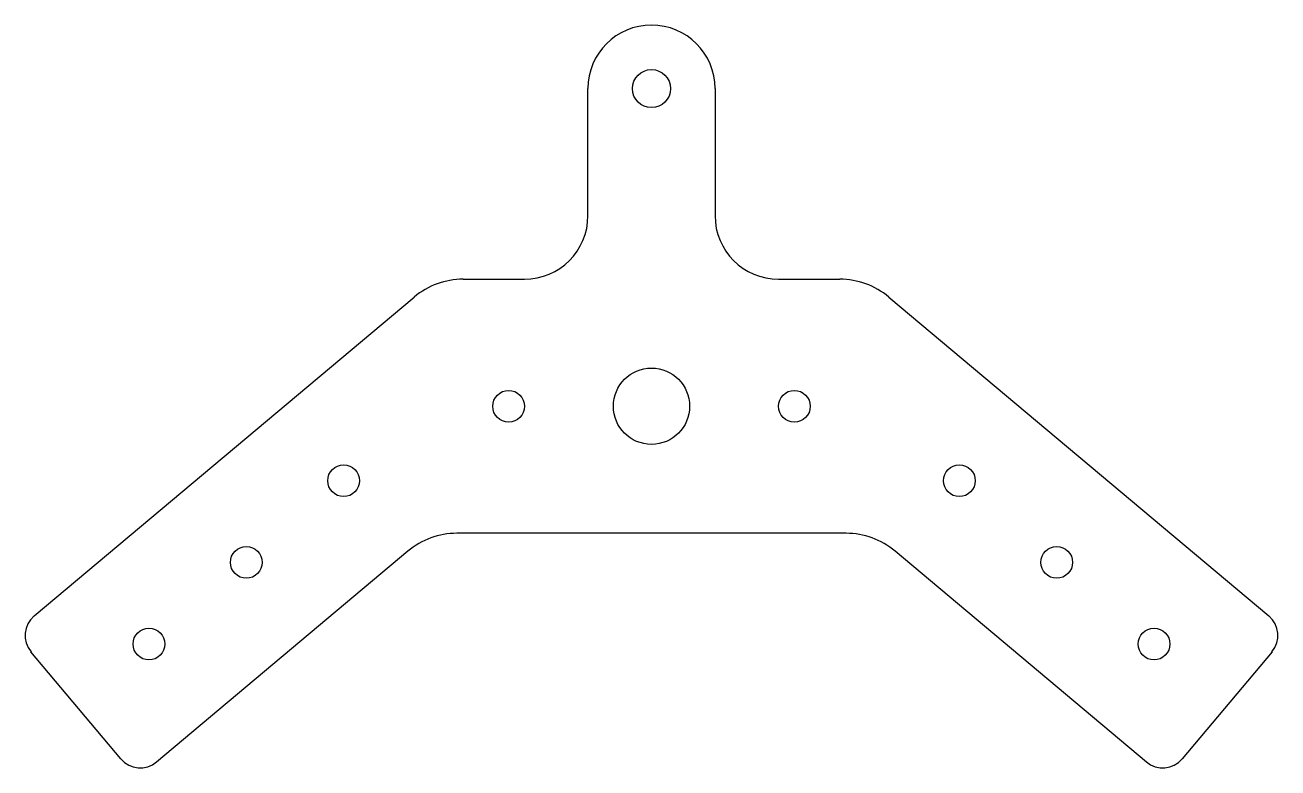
# Model space of a CAD drawing. Header units: millimetres. Extents: x -99 to 99, y -37 to 80.
import ezdxf

# ---------------------------------------------------------------- set-up
doc = ezdxf.new("R2010")
doc.units = ezdxf.units.MM

msp = doc.modelspace()

# ---------------------------------------------------------------- linework, layer by layer
at = {"color": 7, "linetype": 'Continuous', "lineweight": 25}
for p, q in [((-10, 50), (-10, 70)), ((10, 70), (10, 50)), ((-29.63, 40), (-20, 40)), ((20, 40), (29.63, 40)), ((-97.18, -13.01), (-37.35, 37.19)), ((37.35, 37.19), (97.18, -13.01)), ((30.63, 0), (-30.63, 0)), ((-38.35, -2.81), (-77.9, -36)), ((77.9, -36), (38.35, -2.81)), ((-83.53, -35.5), (-97.68, -18.65)), ((97.68, -18.65), (83.53, -35.5))]:
    msp.add_line(p, q, dxfattribs=at)
for centre, radius in [((0, 70), 3), ((0, 20), 6), ((-22.5, 20), 2.5), ((22.5, 20), 2.5), ((-48.47, 8.28), 2.5), ((48.47, 8.28), 2.5), ((-63.79, -4.58), 2.5), ((63.79, -4.58), 2.5), ((-79.11, -17.43), 2.5), ((79.11, -17.43), 2.5)]:
    msp.add_circle(centre, radius, dxfattribs=at)
for centre, radius, start, end in [((0, 70), 10, 0, 180), ((-20, 50), 10, 270, 0), ((20, 50), 10, 180, 270), ((-29.63, 28), 12, 90, 130), ((29.63, 28), 12, 50, 90), ((-30.63, -12), 12, 90, 130), ((30.63, -12), 12, 50, 90), ((-94.61, -16.08), 4, 130, 220), ((94.61, -16.08), 4, 320, 50), ((-80.47, -32.93), 4, 220, 310), ((80.47, -32.93), 4, 230, 320)]:
    msp.add_arc(centre, radius, start, end, dxfattribs=at)

doc.saveas('drawing.dxf')
